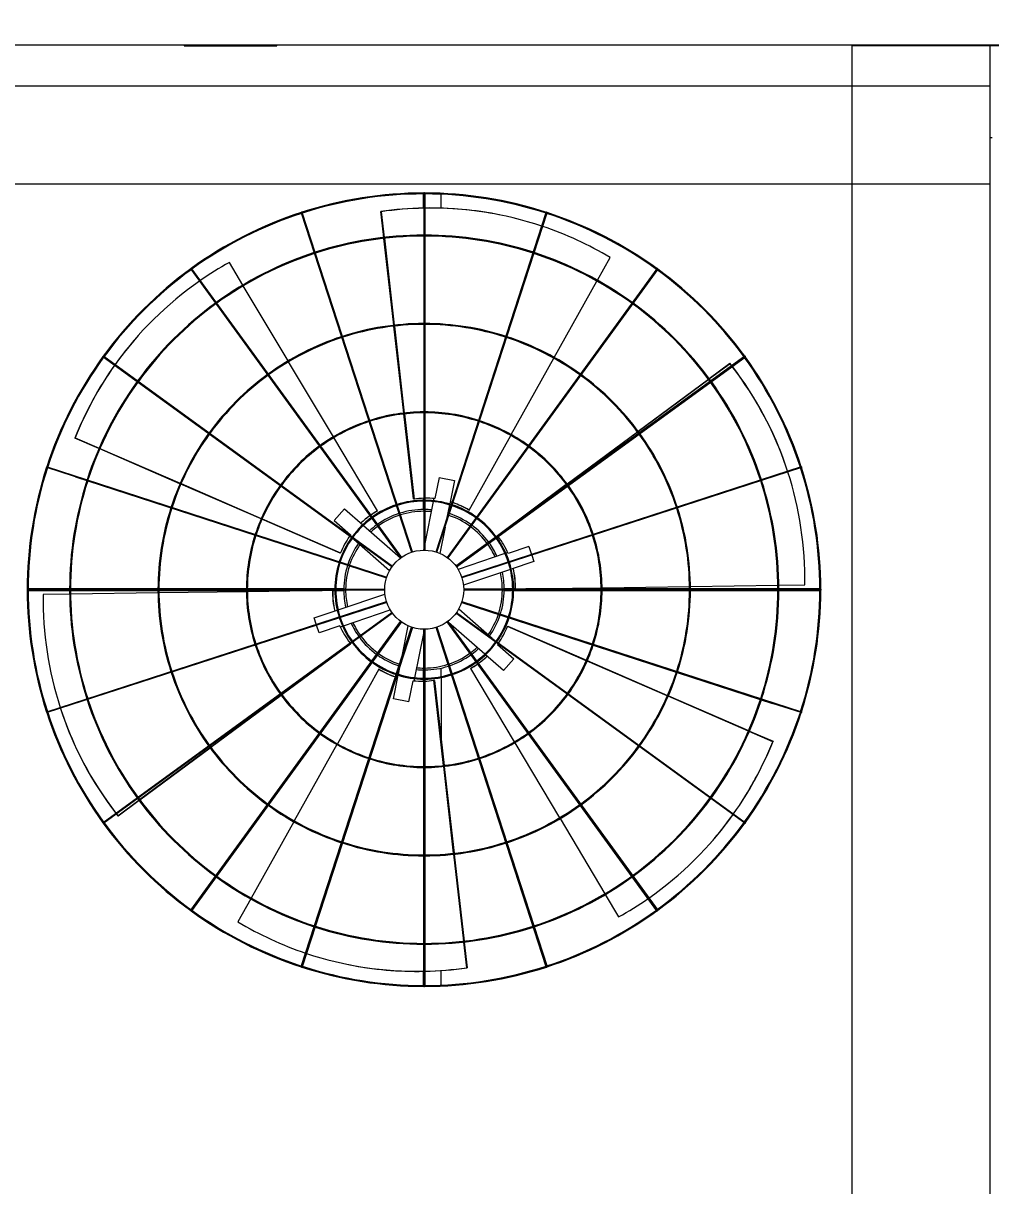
# Model space of a CAD drawing. Header units: millimetres. Extents: x -312439 to 477422, y -331570 to 212570.
# Drawn here: x 345914 to 346958, y 206841 to 208096 of the extents above; entities that cross this region are included whole.
import ezdxf

# ---------------------------------------------------------------- set-up
doc = ezdxf.new("R2010")
doc.units = ezdxf.units.MM
doc.layers.add("MS-110TR'S", color=3, linetype='Continuous', lineweight=5)
doc.styles.add('ROMAND', font='ROMAND.SHX')
doc.dimstyles.new('1-50 (MILIMETRO)', dxfattribs={"dimscale": 0, "dimtxt": 125, "dimasz": 125, "dimexe": 100, "dimexo": 100, "dimgap": 50, "dimtad": 0, "dimdec": 0, "dimzin": 0, "dimdsep": 46, "dimtxsty": 'ROMAND', "dimcen": -390, "dimclrd": 1, "dimclre": 1, "dimclrt": 3, "dimadec": 0, "dimazin": 0, "dimtfac": 1, "dimtdec": 0, "dimtix": 1, "dimtmove": 2, "dimatfit": 2, "dimfxl": 1, "dimtvp": 1, "dimtolj": 1, "dimtzin": 0, "dimarcsym": 0})

# ---------------------------------------------------------------- blocks, each defined once
blk = doc.blocks.new('*D7')
at = {"color": 1, "lineweight": -2, "transparency": 16777216}
for p, q in [((342257, 208172.2), (342257, 208749)), ((346957.4, 208172.2), (346957.4, 208749)), ((342382, 208649), (346832.4, 208649))]:
    blk.add_line(p, q, dxfattribs=at)
at = {"color": 1, "transparency": 16777216}
for points in [[(342382, 208669.9), (342382, 208628.2), (342257, 208649)], [(346832.4, 208669.9), (346832.4, 208628.2), (346957.4, 208649)]]:
    blk.add_solid(points, dxfattribs=at)
at = {"layer": 'Defpoints', "color": 0, "transparency": 16777216}
for p in [(346957.4, 208649), (342257, 208072.2), (346957.4, 208072.2)]:
    blk.add_point(p, dxfattribs=at)
at = {"color": 3, "transparency": 16777216, "insert": (344607.2, 208774), "char_height": 125, "attachment_point": 5, "style": 'ROMAND'}
blk.add_mtext('\\A1;4700', dxfattribs=at)

msp = doc.modelspace()

# ---------------------------------------------------------------- linework, layer by layer
at = {"layer": "MS-110TR'S", "color": 3, "linetype": 'Continuous', "lineweight": 0}
for p, q in [((342257.014, 208072.197, 0), (351659.752, 208072.197, 0)), ((346087.409, 208072.197, 0), (346087.409, 208071.197, 0)), ((346087.409, 208071.197, 0), (346187.409, 208071.197, 0)), ((346187.409, 208071.197, 0), (346187.409, 208072.197, 0)), ((347108.383, 208071.197, 0), (346808.383, 208071.197, 0)), ((346808.383, 205786.197, 0), (346808.383, 208071.197, 0)), ((346858.383, 208072.197, 0), (346858.383, 208071.197, 0)), ((346957.383, 205786.197, 0), (346957.383, 208072.197, 0)), ((342258.014, 208028.197, 0), (346957.383, 208028.197, 0)), ((346957.383, 207972.197, 0), (346959.383, 207972.197, 0)), ((342257.014, 207922.197, 0), (346957.383, 207922.197, 0)), ((346345.287, 207911.434, 0), (346345.287, 207896.157, 0)), ((346346.037, 207912.185, 0), (346346.037, 207526.933, 0)), ((346347.037, 207912.185, 0), (346347.037, 207526.933, 0)), ((346347.287, 207896.196, 0), (346347.287, 207911.434, 0)), ((346364.656, 207896.086, 0), (346364.656, 207911.04, 0)), ((346213.83, 207891.087, 0), (346332.88, 207524.691, 0)), ((346333.831, 207525, 0), (346214.781, 207891.396, 0)), ((346299.607, 207892.372, 0), (346300.201, 207892.253, 0)), ((346302.799, 207864.468, 0), (346299.607, 207892.372, 0)), ((346300.201, 207892.253, 0), (346303.372, 207864.534, 0)), ((346359.243, 207525, 0), (346478.292, 207891.396, 0)), ((346360.194, 207524.691, 0), (346479.243, 207891.087, 0)), ((346427.938, 207888.822, 0), (346427.344, 207888.941, 0)), ((346313.64, 207769.689, 0), (346302.913, 207863.475, 0)), ((346303.486, 207863.54, 0), (346314.213, 207769.755, 0)), ((346533.431, 207818.236, 0), (346547.142, 207842.789, 0)), ((346094.614, 207830.168, 0), (346321.06, 207518.493, 0)), ((346095.423, 207830.756, 0), (346321.869, 207519.08, 0)), ((346150.77, 207813.114, 0), (346136.234, 207837.479, 0)), ((346597.65, 207830.756, 0), (346371.205, 207519.08, 0)), ((346598.459, 207830.168, 0), (346372.014, 207518.493, 0)), ((346486.921, 207734.945, 0), (346532.944, 207817.363, 0)), ((346199.647, 207731.19, 0), (346151.283, 207812.255, 0)), ((346324.481, 207674.911, 0), (346313.754, 207768.696, 0)), ((346314.327, 207768.761, 0), (346325.054, 207674.976, 0)), ((346036.766, 207757.262, 0), (346036.366, 207756.807, 0)), ((346311.733, 207508.945, 0), (346000.058, 207735.391, 0)), ((346000.646, 207736.2, 0), (346312.321, 207509.754, 0)), ((346248.524, 207649.265, 0), (346200.16, 207730.331, 0)), ((346692.428, 207736.2, 0), (346380.752, 207509.754, 0)), ((346381.34, 207508.945, 0), (346693.015, 207735.391, 0)), ((346440.411, 207651.654, 0), (346486.434, 207734.072, 0)), ((346653.982, 207712.171, 0), (346676.368, 207728.75, 0)), ((346676.562, 207728.176, 0), (346654.325, 207711.707, 0)), ((346676.368, 207728.75, 0), (346676.562, 207728.176, 0)), ((346577.322, 207655.393, 0), (346653.178, 207711.575, 0)), ((346653.522, 207711.112, 0), (346577.665, 207654.929, 0)), ((346335.085, 207582.205, 0), (346324.595, 207673.917, 0)), ((346325.168, 207673.983, 0), (346335.68, 207582.086, 0)), ((346500.662, 207598.615, 0), (346576.518, 207654.797, 0)), ((346576.861, 207654.334, 0), (346501.005, 207598.151, 0)), ((345969.526, 207647.899, 0), (345969.927, 207648.354, 0)), ((345995.472, 207636.631, 0), (345969.526, 207647.899, 0)), ((345969.927, 207648.354, 0), (345995.702, 207637.16, 0)), ((346296.186, 207569.378, 0), (346249.037, 207648.407, 0)), ((346394.936, 207570.216, 0), (346439.924, 207650.781, 0)), ((346082.973, 207598.631, 0), (345996.389, 207636.233, 0)), ((345996.619, 207636.762, 0), (346083.204, 207599.159, 0)), ((346305.814, 207496.983, 0), (345939.418, 207616.032, 0)), ((345939.727, 207616.984, 0), (346306.123, 207497.934, 0)), ((346753.347, 207616.984, 0), (346386.95, 207497.934, 0)), ((346753.656, 207616.032, 0), (346387.259, 207496.983, 0)), ((346737.459, 207615.837, 0), (346737.265, 207616.412, 0)), ((345970.247, 207606.015, 0), (346305.814, 207496.983, 0)), ((346362.629, 207605.481, 0), (346358.031, 207582.526, 0)), ((346362.629, 207605.481, 0), (346379.108, 207602.18, 0)), ((346379.108, 207602.18, 0), (346374.022, 207576.789, 0)), ((346170.475, 207560.63, 0), (346083.891, 207598.232, 0)), ((346084.121, 207598.761, 0), (346170.705, 207561.159, 0)), ((346425.494, 207542.942, 0), (346499.858, 207598.019, 0)), ((346500.201, 207597.556, 0), (346428.123, 207544.171, 0)), ((346335.085, 207582.205, 0), (346335.68, 207582.086, 0)), ((346345.287, 207582.954, 0), (346345.287, 207580.778, 0)), ((346345.287, 207579.777, 0), (346345.287, 207570.85, 0)), ((346356.117, 207579.304, 0), (346347.037, 207533.974, 0)), ((346347.287, 207580.783, 0), (346347.287, 207583.006, 0)), ((346347.287, 207570.85, 0), (346347.287, 207579.783, 0)), ((346356.786, 207582.647, 0), (346356.314, 207580.289, 0)), ((346249.492, 207559.032, 0), (346260.59, 207571.653, 0)), ((346260.59, 207571.653, 0), (346280.22, 207554.392, 0)), ((346295.786, 207568.923, 0), (346296.186, 207569.378, 0)), ((346345.287, 207570.85, 0), (346346.037, 207570.85, 0)), ((346347.037, 207570.85, 0), (346347.287, 207570.85, 0)), ((346373.825, 207575.804, 0), (346370.731, 207560.357, 0)), ((346394.342, 207570.335, 0), (346394.936, 207570.216, 0)), ((346255.878, 207523.54, 0), (346171.392, 207560.232, 0)), ((346171.622, 207560.76, 0), (346256.278, 207523.996, 0)), ((346249.492, 207559.032, 0), (346267.073, 207543.572, 0)), ((346280.974, 207553.728, 0), (346321.051, 207518.487, 0)), ((346369.041, 207551.919, 0), (346363.345, 207523.485, 0)), ((346425.494, 207542.942, 0), (346425.679, 207542.395, 0)), ((346270.493, 207538.908, 0), (346309.185, 207504.884, 0)), ((346346.037, 207528.982, 0), (346345.625, 207526.926, 0)), ((346459.424, 207530.726, 0), (346437.245, 207523.231, 0)), ((346459.424, 207530.726, 0), (346462.239, 207522.397, 0)), ((346255.878, 207523.54, 0), (346256.278, 207523.996, 0)), ((346433.69, 207523.343, 0), (346383.103, 207506.247, 0)), ((346436.728, 207524.369, 0), (346434.642, 207523.664, 0)), ((346464.805, 207514.804, 0), (346440.435, 207506.569, 0)), ((346462.559, 207521.449, 0), (346464.805, 207514.804, 0)), ((346439.484, 207506.247, 0), (346388.916, 207489.157, 0)), ((346633.817, 207487.82, 0), (346728.204, 207489.172, 0)), ((346729.204, 207489.187, 0), (346757.195, 207489.588, 0)), ((345918.629, 207484.777, 0), (346303.881, 207484.777, 0)), ((346303.881, 207483.777, 0), (345918.629, 207483.777, 0)), ((345963.84, 207485.277, 0), (345919.13, 207485.277, 0)), ((345919.13, 207483.277, 0), (345963.84, 207483.277, 0)), ((345963.87, 207479.375, 0), (345935.379, 207478.967, 0)), ((346059.237, 207485.277, 0), (345964.84, 207485.277, 0)), ((345964.84, 207483.277, 0), (346059.237, 207483.277, 0)), ((346059.257, 207480.742, 0), (345964.87, 207479.389, 0)), ((346154.634, 207485.277, 0), (346060.237, 207485.277, 0)), ((346060.237, 207483.277, 0), (346154.634, 207483.277, 0)), ((346154.644, 207482.108, 0), (346060.257, 207480.756, 0)), ((346250.033, 207485.277, 0), (346155.634, 207485.277, 0)), ((346155.634, 207483.277, 0), (346236.229, 207483.277, 0)), ((346247.536, 207483.439, 0), (346155.644, 207482.123, 0)), ((346247.73, 207482.865, 0), (346247.536, 207483.439, 0)), ((346247.591, 207483.277, 0), (346250.033, 207483.277, 0)), ((346259.714, 207485.277, 0), (346251.034, 207485.277, 0)), ((346251.034, 207483.277, 0), (346259.714, 207483.277, 0)), ((346253.553, 207462.464, 0), (346304.14, 207479.56, 0)), ((346259.714, 207484.777, 0), (346259.714, 207485.277, 0)), ((346259.714, 207483.277, 0), (346259.714, 207483.777, 0)), ((346774.445, 207484.777, 0), (346389.193, 207484.777, 0)), ((346774.445, 207483.777, 0), (346389.193, 207483.777, 0)), ((346442.04, 207485.277, 0), (346432.859, 207485.277, 0)), ((346432.859, 207485.277, 0), (346432.859, 207484.777, 0)), ((346432.859, 207483.777, 0), (346432.859, 207483.277, 0)), ((346432.859, 207483.277, 0), (346442.04, 207483.277, 0)), ((346444.982, 207485.277, 0), (346443.04, 207485.277, 0)), ((346443.04, 207483.277, 0), (346537.439, 207483.277, 0)), ((346444.843, 207485.689, 0), (346445.037, 207485.115, 0)), ((346445.037, 207485.115, 0), (346537.43, 207486.439, 0)), ((346537.439, 207485.277, 0), (346456.345, 207485.277, 0)), ((346538.429, 207486.453, 0), (346632.817, 207487.806, 0)), ((346632.837, 207485.277, 0), (346538.439, 207485.277, 0)), ((346538.439, 207483.277, 0), (346632.837, 207483.277, 0)), ((346728.234, 207485.277, 0), (346633.837, 207485.277, 0)), ((346633.837, 207483.277, 0), (346728.234, 207483.277, 0)), ((346773.443, 207485.277, 0), (346729.234, 207485.277, 0)), ((346729.234, 207483.277, 0), (346773.443, 207483.277, 0)), ((345939.418, 207352.522, 0), (346305.814, 207471.571, 0)), ((346306.123, 207470.62, 0), (345939.727, 207351.571, 0)), ((346386.95, 207470.62, 0), (346722.517, 207361.588, 0)), ((346387.259, 207471.571, 0), (346753.656, 207352.522, 0)), ((346000.058, 207233.164, 0), (346311.733, 207459.609, 0)), ((346312.321, 207458.8, 0), (346000.646, 207232.355, 0)), ((346227.769, 207453.75, 0), (346252.601, 207462.142, 0)), ((346230.064, 207446.959, 0), (346227.769, 207453.75, 0)), ((346259.318, 207445.358, 0), (346309.886, 207462.448, 0)), ((346692.428, 207232.355, 0), (346380.752, 207458.8, 0)), ((346381.34, 207459.609, 0), (346693.015, 207233.164, 0)), ((346419.704, 207431.736, 0), (346383.724, 207463.375, 0)), ((346094.614, 207138.386, 0), (346321.06, 207450.062, 0)), ((346321.869, 207449.474, 0), (346095.423, 207137.799, 0)), ((346213.83, 207077.467, 0), (346332.88, 207443.864, 0)), ((346333.831, 207443.555, 0), (346214.781, 207077.158, 0)), ((346233.15, 207437.828, 0), (346230.384, 207446.011, 0)), ((346255.329, 207445.324, 0), (346233.15, 207437.828, 0)), ((346255.846, 207444.185, 0), (346258.366, 207445.037, 0)), ((346322.729, 207412.623, 0), (346329.269, 207445.27, 0)), ((346346.037, 207056.369, 0), (346346.037, 207441.621, 0)), ((346347.037, 207441.621, 0), (346347.037, 207056.369, 0)), ((346478.292, 207077.158, 0), (346359.243, 207443.555, 0)), ((346360.194, 207443.864, 0), (346479.243, 207077.467, 0)), ((346597.65, 207137.799, 0), (346371.205, 207449.474, 0)), ((346372.014, 207450.062, 0), (346598.459, 207138.386, 0)), ((346411.857, 207414.599, 0), (346372.871, 207448.881, 0)), ((346436.695, 207445.014, 0), (346436.295, 207444.559, 0)), ((346521.371, 207407.612, 0), (346436.295, 207444.559, 0)), ((346436.695, 207445.014, 0), (346521.602, 207408.14, 0)), ((346336.467, 207389.301, 0), (346346.037, 207437.077, 0)), ((346267.079, 207425.613, 0), (346193.038, 207370.774, 0)), ((346267.079, 207425.613, 0), (346266.993, 207425.868, 0)), ((346431.983, 207396.901, 0), (346412.612, 207413.935, 0)), ((346425.5, 207424.982, 0), (346443.081, 207409.522, 0)), ((346192.696, 207371.239, 0), (346238.693, 207405.306, 0)), ((346318.777, 207392.892, 0), (346321.039, 207404.185, 0)), ((346443.081, 207409.522, 0), (346431.983, 207396.901, 0)), ((346608.873, 207369.611, 0), (346522.289, 207407.213, 0)), ((346522.519, 207407.742, 0), (346609.103, 207370.14, 0)), ((346297.637, 207398.338, 0), (346252.769, 207317.987, 0)), ((346298.232, 207398.219, 0), (346297.637, 207398.338, 0)), ((346313.465, 207366.374, 0), (346318.58, 207391.907, 0)), ((346346.037, 207397.705, 0), (346345.287, 207397.705, 0)), ((346345.287, 207397.705, 0), (346345.287, 207388.777, 0)), ((346347.287, 207397.705, 0), (346347.037, 207397.705, 0)), ((346347.287, 207388.772, 0), (346347.287, 207397.705, 0)), ((346364.656, 207390.503, 0), (346364.656, 207399.67, 0)), ((346364.656, 207389.485, 0), (346364.656, 207323.683, 0)), ((346396.788, 207399.631, 0), (346396.388, 207399.176, 0)), ((346396.388, 207399.176, 0), (346443.667, 207319.929, 0)), ((346329.944, 207363.073, 0), (346334.543, 207386.029, 0)), ((346335.787, 207385.907, 0), (346336.27, 207388.316, 0)), ((346345.287, 207387.777, 0), (346345.287, 207385.548, 0)), ((346347.287, 207385.6, 0), (346347.287, 207387.772, 0)), ((346367.412, 207294.517, 0), (346356.894, 207386.468, 0)), ((346357.488, 207386.349, 0), (346356.894, 207386.468, 0)), ((346357.488, 207386.349, 0), (346367.985, 207294.581, 0)), ((346116.035, 207314.46, 0), (346191.892, 207370.643, 0)), ((346192.235, 207370.179, 0), (346116.378, 207313.996, 0)), ((346329.944, 207363.073, 0), (346313.465, 207366.374, 0)), ((346696.374, 207331.61, 0), (346609.79, 207369.212, 0)), ((346610.021, 207369.741, 0), (346696.605, 207332.139, 0)), ((345955.115, 207352.717, 0), (345955.309, 207352.143, 0)), ((346753.347, 207351.571, 0), (346722.517, 207361.588, 0)), ((346722.647, 207320.2, 0), (346697.292, 207331.212, 0)), ((346697.522, 207331.741, 0), (346723.047, 207320.655, 0)), ((346039.375, 207257.682, 0), (346115.232, 207313.865, 0)), ((346115.574, 207313.401, 0), (346039.718, 207257.218, 0)), ((346252.282, 207317.114, 0), (346206.259, 207234.696, 0)), ((346444.18, 207319.07, 0), (346492.545, 207238.004, 0)), ((346723.047, 207320.655, 0), (346722.647, 207320.2, 0)), ((346378.253, 207199.738, 0), (346367.525, 207293.523, 0)), ((346368.099, 207293.587, 0), (346378.826, 207199.802, 0)), ((346016.012, 207240.378, 0), (346038.571, 207257.087, 0)), ((346038.914, 207256.623, 0), (346016.206, 207239.804, 0)), ((346016.206, 207239.804, 0), (346016.012, 207240.378, 0)), ((346205.771, 207233.823, 0), (346159.749, 207151.405, 0)), ((346493.057, 207237.146, 0), (346541.422, 207156.08, 0)), ((346655.807, 207211.292, 0), (346656.208, 207211.747, 0)), ((346389.094, 207104.959, 0), (346378.367, 207198.744, 0)), ((346378.94, 207198.809, 0), (346389.667, 207105.023, 0)), ((346159.261, 207150.532, 0), (346145.432, 207125.765, 0)), ((346541.934, 207155.221, 0), (346556.34, 207131.076, 0)), ((346392.372, 207076.301, 0), (346389.208, 207103.965, 0)), ((346389.781, 207104.03, 0), (346392.966, 207076.182, 0)), ((346264.635, 207079.732, 0), (346265.229, 207079.613, 0)), ((346392.966, 207076.182, 0), (346392.372, 207076.301, 0)), ((346345.287, 207072.359, 0), (346345.287, 207057.121, 0)), ((346347.287, 207057.121, 0), (346347.287, 207072.398, 0)), ((346364.656, 207057.515, 0), (346364.656, 207073.181, 0))]:
    msp.add_line(p, q, dxfattribs=at)
msp.add_circle((346346.537, 207484.277, 0), 42.659, dxfattribs=at)
for centre, radius, start, end in [((346346.287, 207484.277, 0), 428.158, 90.024494, 107.917544), ((346346.287, 207484.277, 0), 427.158, 90.033533, 107.901042), ((346346.537, 207912.185, 0), 0.5, 0, 180), ((346346.287, 207484.277, 0), 428.158, 72.030975, 89.908558), ((346346.287, 207484.277, 0), 427.158, 72.035174, 89.899401), ((346346.287, 207484.277, 0), 428.158, 108.018773, 125.932197), ((346346.287, 207484.277, 0), 427.158, 108.035174, 125.905805), ((346214.306, 207891.242, 0), 0.5, 18, 198), ((346478.768, 207891.242, 0), 0.5, 342, 162), ((346346.287, 207484.277, 0), 427.158, 54.039937, 71.901042), ((346346.287, 207484.277, 0), 428.158, 54.03841, 71.905364), ((346346.537, 207484.277, 0), 382.698, 90.074858, 107.925142), ((346346.537, 207484.277, 0), 381.698, 90.075054, 107.924946), ((346346.537, 207484.277, 0), 382.698, 72.074858, 89.925142), ((346346.537, 207484.277, 0), 381.698, 72.075054, 89.924946), ((346346.537, 207484.277, 0), 382.698, 108.074858, 125.925142), ((346346.537, 207484.277, 0), 381.698, 108.075054, 125.924946), ((346346.537, 207484.277, 0), 381.698, 54.075054, 71.924946), ((346346.537, 207484.277, 0), 382.698, 54.074858, 71.925142), ((346346.287, 207484.277, 0), 428.158, 126.013622, 143.951759), ((346346.287, 207484.277, 0), 427.158, 126.039937, 143.913223), ((346095.019, 207830.462, 0), 0.5, 36, 216), ((346598.055, 207830.462, 0), 0.5, 324, 144), ((346346.287, 207484.277, 0), 427.158, 36.047356, 53.905805), ((346346.287, 207484.277, 0), 428.158, 36.046941, 53.907446), ((346346.537, 207484.277, 0), 382.698, 126.074858, 143.925142), ((346346.537, 207484.277, 0), 381.698, 126.075054, 143.924946), ((346346.537, 207484.277, 0), 381.698, 36.075054, 53.924946), ((346346.537, 207484.277, 0), 382.698, 36.074858, 53.925142), ((346346.537, 207484.277, 0), 287.302, 90.099714, 107.900286), ((346346.537, 207484.277, 0), 286.302, 90.100062, 107.899938), ((346346.537, 207484.277, 0), 287.302, 72.099714, 89.900286), ((346346.537, 207484.277, 0), 286.302, 72.100062, 89.899938), ((346346.537, 207484.277, 0), 287.302, 108.099714, 125.900286), ((346346.537, 207484.277, 0), 286.302, 108.100062, 125.899938), ((346346.537, 207484.277, 0), 286.302, 54.100062, 71.899938), ((346346.537, 207484.277, 0), 287.302, 54.099714, 71.900286), ((346346.287, 207484.277, 0), 428.158, 144.008871, 161.974926), ((346346.287, 207484.277, 0), 427.158, 144.047356, 161.922571), ((346000.352, 207735.795, 0), 0.5, 54, 234), ((346346.287, 207484.277, 0), 427.158, 18.056704, 35.913223), ((346692.721, 207735.795, 0), 0.5, 306, 126), ((346346.287, 207484.277, 0), 428.158, 18.056552, 35.913726), ((346346.537, 207484.277, 0), 287.302, 126.099714, 143.900286), ((346346.537, 207484.277, 0), 286.302, 126.100062, 143.899938), ((346346.537, 207484.277, 0), 286.302, 36.100062, 53.899938), ((346346.537, 207484.277, 0), 287.302, 36.099714, 53.900286), ((346346.537, 207484.277, 0), 382.698, 144.074858, 161.925142), ((346346.537, 207484.277, 0), 381.698, 144.075054, 161.924946), ((346346.537, 207484.277, 0), 381.698, 18.075054, 35.924946), ((346346.537, 207484.277, 0), 382.698, 18.074858, 35.925142), ((346346.537, 207484.277, 0), 191.905, 108.149282, 125.850718), ((346346.537, 207484.277, 0), 190.905, 108.150064, 125.849936), ((346346.537, 207484.277, 0), 191.905, 90.149282, 107.850718), ((346346.537, 207484.277, 0), 190.905, 90.150064, 107.849936), ((346346.537, 207484.277, 0), 191.905, 72.149282, 89.850718), ((346346.537, 207484.277, 0), 190.905, 72.150064, 89.849936), ((346346.537, 207484.277, 0), 190.905, 54.150064, 71.849936), ((346346.537, 207484.277, 0), 191.905, 54.149282, 71.850718), ((346346.537, 207484.277, 0), 287.302, 144.099714, 161.900286), ((346346.537, 207484.277, 0), 286.302, 144.100062, 161.899938), ((346346.537, 207484.277, 0), 286.302, 18.100062, 35.899938), ((346346.537, 207484.277, 0), 287.302, 18.099714, 35.900286), ((346346.537, 207484.277, 0), 191.905, 126.149282, 143.850718), ((346346.537, 207484.277, 0), 190.905, 126.150064, 143.849936), ((346346.537, 207484.277, 0), 190.905, 36.150064, 53.849936), ((346346.537, 207484.277, 0), 191.905, 36.149282, 53.850718), ((346346.287, 207484.277, 0), 428.158, 162.004374, 197.995626), ((346346.287, 207484.277, 0), 427.158, 162.056704, 179.932934), ((345939.572, 207616.508, 0), 0.5, 72, 252), ((346346.287, 207484.277, 0), 427.158, 0.067066, 17.922571), ((346753.501, 207616.508, 0), 0.5, 288, 108), ((346346.287, 207484.277, 0), 428.158, 0.06691, 17.922771), ((346346.537, 207484.277, 0), 382.698, 162.074858, 179.925142), ((346346.537, 207484.277, 0), 381.698, 162.075054, 179.924946), ((346346.537, 207484.277, 0), 381.698, 0.075054, 17.924946), ((346346.537, 207484.277, 0), 382.698, 0.074858, 17.925142), ((346346.537, 207484.277, 0), 191.905, 144.149282, 161.850718), ((346346.537, 207484.277, 0), 190.905, 144.150064, 161.849936), ((346346.537, 207484.277, 0), 190.905, 18.150064, 35.849936), ((346346.537, 207484.277, 0), 191.905, 18.149282, 35.850718), ((346346.537, 207484.277, 0), 96.508, 90.296845, 107.703155), ((346346.537, 207484.277, 0), 95.508, 90.299953, 107.700047), ((346346.537, 207484.277, 0), 96.508, 72.296845, 89.703155), ((346346.537, 207484.277, 0), 95.508, 72.299953, 89.700047), ((346346.537, 207484.277, 0), 287.302, 162.099714, 179.900286), ((346346.537, 207484.277, 0), 286.302, 162.100062, 179.899938), ((346346.537, 207484.277, 0), 96.508, 108.296845, 125.703155), ((346346.537, 207484.277, 0), 95.508, 108.299953, 125.700047), ((346346.287, 207484.277, 0), 86.578, 108.173543, 125.535257), ((346346.287, 207484.277, 0), 84.578, 108.177647, 125.524267), ((346346.287, 207484.277, 0), 86.578, 90.165445, 107.511756), ((346346.287, 207484.277, 0), 84.578, 90.169358, 107.500211), ((346346.287, 207484.277, 0), 86.578, 84.656808, 89.503658), ((346346.287, 207484.277, 0), 84.578, 84.798838, 89.491921), ((346346.287, 207484.277, 0), 84.578, 72.177647, 72.547384), ((346346.287, 207484.277, 0), 86.578, 72.173543, 72.689414), ((346346.287, 207484.277, 0), 84.578, 54.201702, 71.500211), ((346346.287, 207484.277, 0), 86.578, 54.197043, 71.511756), ((346346.537, 207484.277, 0), 95.508, 54.299953, 71.700047), ((346346.537, 207484.277, 0), 96.508, 54.296845, 71.703155), ((346346.537, 207484.277, 0), 286.302, 0.100062, 17.899938), ((346346.537, 207484.277, 0), 287.302, 0.099714, 17.900286), ((346346.537, 207484.277, 0), 96.508, 126.296845, 143.703155), ((346346.537, 207484.277, 0), 95.508, 126.299953, 143.700047), ((346346.287, 207484.277, 0), 86.578, 126.197043, 132.689414), ((346346.287, 207484.277, 0), 84.578, 126.201702, 132.547384), ((346346.287, 207484.277, 0), 84.578, 36.23917, 53.524267), ((346346.287, 207484.277, 0), 86.578, 36.233645, 53.535257), ((346346.537, 207484.277, 0), 95.508, 36.299953, 53.700047), ((346346.537, 207484.277, 0), 96.508, 36.296845, 53.703155), ((346346.537, 207484.277, 0), 191.905, 162.149282, 179.850718), ((346346.537, 207484.277, 0), 190.905, 162.150064, 179.849936), ((346346.537, 207484.277, 0), 96.508, 144.296845, 161.703155), ((346346.537, 207484.277, 0), 95.508, 144.299953, 161.700047), ((346346.537, 207484.277, 0), 95.508, 18.299953, 35.700047), ((346346.537, 207484.277, 0), 96.508, 18.296845, 35.703155), ((346346.537, 207484.277, 0), 190.905, 0.150064, 17.849936), ((346346.537, 207484.277, 0), 191.905, 0.149282, 17.850718), ((346346.287, 207484.277, 0), 86.578, 144.656808, 161.617982), ((346346.287, 207484.277, 0), 84.578, 144.798838, 161.608948), ((346346.287, 207484.277, 0), 84.578, 24.798838, 35.561735), ((346346.287, 207484.277, 0), 86.578, 24.656808, 35.57186), ((346346.537, 207484.277, 0), 96.508, 162.296845, 179.703155), ((346346.537, 207484.277, 0), 95.508, 162.299953, 179.700047), ((346346.287, 207484.277, 0), 86.578, 162.279766, 179.669108), ((346346.287, 207484.277, 0), 84.578, 162.286382, 179.661283), ((346346.287, 207484.277, 0), 84.578, 0.338717, 12.547384), ((346346.287, 207484.277, 0), 86.578, 0.330892, 12.689414), ((346346.537, 207484.277, 0), 95.508, 0.299953, 17.700047), ((346346.537, 207484.277, 0), 96.508, 0.296845, 17.703155), ((345918.629, 207484.277, 0), 0.5, 90, 270), ((346346.287, 207484.277, 0), 427.158, 180.067066, 197.943296), ((346346.537, 207484.277, 0), 382.698, 180.074858, 197.925142), ((346346.537, 207484.277, 0), 381.698, 180.075054, 197.924946), ((346346.537, 207484.277, 0), 287.302, 180.099714, 197.900286), ((346346.537, 207484.277, 0), 286.302, 180.100062, 197.899938), ((346346.537, 207484.277, 0), 191.905, 180.149282, 197.850718), ((346346.537, 207484.277, 0), 190.905, 180.150064, 197.849936), ((346346.537, 207484.277, 0), 96.508, 180.296845, 197.703155), ((346346.537, 207484.277, 0), 95.508, 180.299953, 197.700047), ((346346.287, 207484.277, 0), 86.578, 180.330892, 192.689414), ((346346.287, 207484.277, 0), 84.578, 180.338717, 192.547384), ((346346.287, 207484.277, 0), 84.578, 342.391052, 359.661283), ((346346.287, 207484.277, 0), 86.578, 342.382018, 359.669108), ((346346.537, 207484.277, 0), 95.508, 342.299953, 359.700047), ((346346.537, 207484.277, 0), 96.508, 342.296845, 359.703155), ((346346.537, 207484.277, 0), 190.905, 342.150064, 359.849936), ((346346.537, 207484.277, 0), 191.905, 342.149282, 359.850718), ((346346.537, 207484.277, 0), 286.302, 342.100062, 359.899938), ((346346.537, 207484.277, 0), 287.302, 342.099714, 359.900286), ((346346.537, 207484.277, 0), 381.698, 342.075054, 359.924946), ((346346.537, 207484.277, 0), 382.698, 342.074858, 359.925142), ((346346.287, 207484.277, 0), 427.158, 342.077429, 359.932934), ((346346.287, 207484.277, 0), 428.158, 342.077229, 359.93309), ((346774.445, 207484.277, 0), 0.5, 270, 90), ((346346.537, 207484.277, 0), 96.508, 198.296845, 215.703155), ((346346.537, 207484.277, 0), 95.508, 198.299953, 215.700047), ((346346.287, 207484.277, 0), 84.578, 324.798838, 341.713618), ((346346.287, 207484.277, 0), 86.578, 324.656808, 341.720234), ((346346.537, 207484.277, 0), 95.508, 324.299953, 341.700047), ((346346.537, 207484.277, 0), 96.508, 324.296845, 341.703155), ((346346.287, 207484.277, 0), 86.578, 204.656808, 215.766355), ((346346.287, 207484.277, 0), 84.578, 204.798838, 215.76083), ((346346.537, 207484.277, 0), 96.508, 216.296845, 233.703155), ((346346.537, 207484.277, 0), 95.508, 216.299953, 233.700047), ((346346.287, 207484.277, 0), 86.578, 216.42814, 233.802957), ((346346.287, 207484.277, 0), 84.578, 216.438265, 233.798298), ((346346.537, 207484.277, 0), 95.508, 306.299953, 323.700047), ((346346.537, 207484.277, 0), 96.508, 306.296845, 323.703155), ((346346.537, 207484.277, 0), 191.905, 198.149282, 215.850718), ((346346.537, 207484.277, 0), 190.905, 198.150064, 215.849936), ((346346.287, 207484.277, 0), 86.578, 234.464743, 251.826457), ((346346.287, 207484.277, 0), 84.578, 234.475733, 251.822353), ((346346.287, 207484.277, 0), 84.578, 288.499789, 305.798298), ((346346.287, 207484.277, 0), 86.578, 288.488244, 305.802957), ((346346.287, 207484.277, 0), 84.578, 306.475733, 312.547384), ((346346.287, 207484.277, 0), 86.578, 306.464743, 312.689414), ((346346.537, 207484.277, 0), 190.905, 324.150064, 341.849936), ((346346.537, 207484.277, 0), 191.905, 324.149282, 341.850718), ((346346.537, 207484.277, 0), 96.508, 234.296845, 251.703155), ((346346.537, 207484.277, 0), 95.508, 234.299953, 251.700047), ((346346.287, 207484.277, 0), 86.578, 252.488244, 252.689414), ((346346.287, 207484.277, 0), 84.578, 252.499789, 252.547384), ((346346.287, 207484.277, 0), 84.578, 270.508079, 287.822353), ((346346.287, 207484.277, 0), 86.578, 270.496342, 287.826457), ((346346.537, 207484.277, 0), 95.508, 288.299953, 305.700047), ((346346.537, 207484.277, 0), 96.508, 288.296845, 305.703155), ((346346.537, 207484.277, 0), 287.302, 198.099714, 215.900286), ((346346.537, 207484.277, 0), 286.302, 198.100062, 215.899938), ((346346.537, 207484.277, 0), 96.508, 252.296845, 269.703155), ((346346.537, 207484.277, 0), 95.508, 252.299953, 269.700047), ((346346.287, 207484.277, 0), 86.578, 264.656808, 269.834555), ((346346.287, 207484.277, 0), 84.578, 264.798838, 269.830642), ((346346.537, 207484.277, 0), 95.508, 270.299953, 287.700047), ((346346.537, 207484.277, 0), 96.508, 270.296845, 287.703155), ((346346.537, 207484.277, 0), 286.302, 324.100062, 341.899938), ((346346.537, 207484.277, 0), 287.302, 324.099714, 341.900286), ((346346.537, 207484.277, 0), 382.698, 198.074858, 215.925142), ((346346.537, 207484.277, 0), 381.698, 198.075054, 215.924946), ((346346.537, 207484.277, 0), 191.905, 216.149282, 233.850718), ((346346.537, 207484.277, 0), 190.905, 216.150064, 233.849936), ((346346.537, 207484.277, 0), 190.905, 306.150064, 323.849936), ((346346.537, 207484.277, 0), 191.905, 306.149282, 323.850718), ((346346.537, 207484.277, 0), 381.698, 324.075054, 341.924946), ((346346.537, 207484.277, 0), 382.698, 324.074858, 341.925142), ((345939.572, 207352.046, 0), 0.5, 108, 288), ((346346.287, 207484.277, 0), 428.158, 198.025074, 215.991129), ((346346.287, 207484.277, 0), 427.158, 198.077429, 215.952644), ((346346.287, 207484.277, 0), 427.158, 324.086777, 341.943296), ((346346.287, 207484.277, 0), 428.158, 324.086274, 341.943448), ((346753.501, 207352.046, 0), 0.5, 252, 72), ((346346.537, 207484.277, 0), 191.905, 234.149282, 251.850718), ((346346.537, 207484.277, 0), 190.905, 234.150064, 251.849936), ((346346.537, 207484.277, 0), 190.905, 288.150064, 305.849936), ((346346.537, 207484.277, 0), 191.905, 288.149282, 305.850718), ((346346.537, 207484.277, 0), 287.302, 216.099714, 233.900286), ((346346.537, 207484.277, 0), 286.302, 216.100062, 233.899938), ((346346.537, 207484.277, 0), 286.302, 306.100062, 323.899938), ((346346.537, 207484.277, 0), 287.302, 306.099714, 323.900286), ((346346.537, 207484.277, 0), 191.905, 252.149282, 269.850718), ((346346.537, 207484.277, 0), 190.905, 252.150064, 269.849936), ((346346.537, 207484.277, 0), 190.905, 270.150064, 287.849936), ((346346.537, 207484.277, 0), 191.905, 270.149282, 287.850718), ((346346.537, 207484.277, 0), 382.698, 216.074858, 233.925142), ((346346.537, 207484.277, 0), 381.698, 216.075054, 233.924946), ((346346.537, 207484.277, 0), 287.302, 234.099714, 251.900286), ((346346.537, 207484.277, 0), 286.302, 234.100062, 251.899938), ((346346.537, 207484.277, 0), 286.302, 288.100062, 305.899938), ((346346.537, 207484.277, 0), 287.302, 288.099714, 305.900286), ((346346.537, 207484.277, 0), 381.698, 306.075054, 323.924946), ((346346.537, 207484.277, 0), 382.698, 306.074858, 323.925142), ((346000.352, 207232.759, 0), 0.5, 126, 306), ((346346.287, 207484.277, 0), 428.158, 216.048241, 233.986378), ((346346.287, 207484.277, 0), 427.158, 216.086777, 233.960063), ((346346.287, 207484.277, 0), 427.158, 306.094195, 323.952644), ((346346.287, 207484.277, 0), 428.158, 306.092554, 323.953059), ((346692.721, 207232.759, 0), 0.5, 234, 54), ((346346.537, 207484.277, 0), 287.302, 252.099714, 269.900286), ((346346.537, 207484.277, 0), 286.302, 252.100062, 269.899938), ((346346.537, 207484.277, 0), 286.302, 270.100062, 287.899938), ((346346.537, 207484.277, 0), 287.302, 270.099714, 287.900286), ((346346.537, 207484.277, 0), 381.698, 234.075054, 251.924946), ((346346.537, 207484.277, 0), 381.698, 288.075054, 305.924946), ((346346.537, 207484.277, 0), 382.698, 234.074858, 251.925142), ((346346.537, 207484.277, 0), 382.698, 288.074858, 305.925142), ((346095.019, 207138.093, 0), 0.5, 144, 324), ((346346.287, 207484.277, 0), 428.158, 234.067803, 251.981227), ((346346.287, 207484.277, 0), 427.158, 234.094195, 251.964826), ((346346.287, 207484.277, 0), 427.158, 288.098958, 305.960063), ((346346.287, 207484.277, 0), 428.158, 288.094636, 305.96159), ((346598.055, 207138.093, 0), 0.5, 216, 36), ((346346.537, 207484.277, 0), 382.698, 252.074858, 269.925142), ((346346.537, 207484.277, 0), 381.698, 252.075054, 269.924946), ((346346.537, 207484.277, 0), 381.698, 270.075054, 287.924946), ((346346.537, 207484.277, 0), 382.698, 270.074858, 287.925142), ((346214.306, 207077.313, 0), 0.5, 162, 342), ((346346.287, 207484.277, 0), 428.158, 252.082456, 269.975506), ((346346.287, 207484.277, 0), 427.158, 252.098958, 269.966467), ((346346.287, 207484.277, 0), 428.158, 270.091442, 287.969025), ((346346.287, 207484.277, 0), 427.158, 270.100599, 287.964826), ((346478.768, 207077.313, 0), 0.5, 198, 18), ((346346.537, 207056.369, 0), 0.5, 180, 0)]:
    msp.add_arc(centre, radius, start, end, dxfattribs=at)
for centre, major_axis, start_param, end_param in [((346346.287, 207484.277, 0), (81.057, 404.664), 0.2078073, 0.32590727), ((346346.881, 207484.158, 0), (81.057, 404.664), 0.20931516, 0.32590727), ((346346.881, 207484.158, 0), (81.057, 404.664), 6.16322366, 6.48996283), ((346346.287, 207484.277, 0), (81.057, 404.664), 0, 0.20526967), ((346346.881, 207484.158, 0), (81.057, 404.664), 5.95727804, 6.16068281), ((346346.687, 207484.732, 0), (-309.921, 272.53), 5.95727804, 6.05118317), ((346346.687, 207484.732, 0), (-309.921, 272.53), 6.05371958, 6.38060415), ((346346.287, 207484.277, 0), (-309.921, 272.53), 0, 0.09588536), ((346346.287, 207484.277, 0), (390.978, 132.134), 0.3172674, 0.32590727), ((346346.481, 207483.703, 0), (390.978, 132.134), 0.31873174, 0.32590727), ((346346.287, 207484.277, 0), (-309.921, 272.53), 0.09842683, 0.32590727), ((346346.687, 207484.732, 0), (-309.921, 272.53), 0.09996031, 0.32590727), ((346346.481, 207483.703, 0), (390.978, 132.134), 6.27347339, 6.59938579), ((346346.287, 207484.277, 0), (390.978, 132.134), 0, 0.31473615), ((346346.481, 207483.703, 0), (390.978, 132.134), 5.95727804, 6.27093083), ((346346.881, 207484.158, 0), (19.451, 97.105), 0.21610048, 0.32590727), ((346346.881, 207484.158, 0), (19.451, 97.105), 0.08898637, 0.20552527), ((346346.287, 207484.277, 0), (19.451, 97.105), 6.16380472, 6.18740867), ((346346.881, 207484.158, 0), (19.451, 97.105), 6.17017799, 6.19385728), ((346346.287, 207484.277, 0), (19.451, 97.105), 5.95727804, 6.15321616), ((346346.881, 207484.158, 0), (19.451, 97.105), 5.95727804, 6.15958939), ((346346.687, 207484.732, 0), (-74.37, 65.397), 6.06086145, 6.19385728), ((346346.687, 207484.732, 0), (-74.37, 65.397), 5.95727804, 6.0502913), ((346346.287, 207484.277, 0), (-74.37, 65.397), 5.95727804, 6.04404185), ((346346.287, 207484.277, 0), (-74.37, 65.397), 6.05461193, 6.18740867), ((346346.687, 207484.732, 0), (-74.37, 65.397), 0.10765943, 0.32590727), ((346346.687, 207484.732, 0), (-74.37, 65.397), 0.08898637, 0.09706817), ((346346.481, 207483.703, 0), (93.82, 31.707), 0.08898637, 0.31565174), ((346346.287, 207484.277, 0), (93.82, 31.707), 5.95727804, 6.18740867), ((346346.481, 207483.703, 0), (93.82, 31.707), 5.95727804, 6.19385728), ((346346.093, 207484.851, 0), (-390.978, -132.134), 5.95727804, 6.27132368), ((346346.093, 207484.851, 0), (-93.82, -31.707), 5.95727804, 6.19385728), ((346346.287, 207484.277, 0), (-93.82, -31.707), 5.95727804, 6.18740867), ((346346.093, 207484.851, 0), (-93.82, -31.707), 0.08898637, 0.31875187), ((346345.887, 207483.822, 0), (74.37, -65.397), 0.11077229, 0.32590727), ((346345.887, 207483.822, 0), (74.37, -65.397), 0.08898637, 0.10018082), ((346345.887, 207483.822, 0), (74.37, -65.397), 5.95727804, 6.05456696), ((346346.287, 207484.277, 0), (74.37, -65.397), 5.95727804, 6.04831757), ((346346.287, 207484.277, 0), (74.37, -65.397), 6.05888766, 6.18740867), ((346345.887, 207483.822, 0), (74.37, -65.397), 6.0651374, 6.19385728), ((346345.693, 207484.396, 0), (-19.451, -97.105), 5.95727804, 6.16462452), ((346346.287, 207484.277, 0), (-19.451, -97.105), 5.95727804, 6.15825136), ((346345.693, 207484.396, 0), (-19.451, -97.105), 6.17521346, 6.19385728), ((346346.287, 207484.277, 0), (-19.451, -97.105), 6.16883991, 6.18740867), ((346345.693, 207484.396, 0), (-19.451, -97.105), 0.08898637, 0.21081282), ((346345.693, 207484.396, 0), (-19.451, -97.105), 0.22138839, 0.32590727), ((346346.093, 207484.851, 0), (-390.978, -132.134), 6.27386624, 6.60012971), ((346346.287, 207484.277, 0), (-390.978, -132.134), 0, 0.31548007), ((346345.887, 207483.822, 0), (309.921, -272.53), 0.10070723, 0.32590727), ((346346.287, 207484.277, 0), (309.921, -272.53), 0.09917375, 0.32590727), ((346346.287, 207484.277, 0), (-390.978, -132.134), 0.31801132, 0.32590727), ((346346.093, 207484.851, 0), (-390.978, -132.134), 0.31947566, 0.32590727), ((346345.887, 207483.822, 0), (309.921, -272.53), 6.05474559, 6.38135106), ((346346.287, 207484.277, 0), (309.921, -272.53), 0, 0.09663228), ((346345.887, 207483.822, 0), (309.921, -272.53), 5.95727804, 6.05220917), ((346345.693, 207484.396, 0), (-81.057, -404.664), 5.95727804, 6.16189106), ((346345.693, 207484.396, 0), (-81.057, -404.664), 6.16443191, 6.49123165), ((346346.287, 207484.277, 0), (-81.057, -404.664), 0, 0.20653849), ((346345.693, 207484.396, 0), (-81.057, -404.664), 0.21058398, 0.32590727), ((346346.287, 207484.277, 0), (-81.057, -404.664), 0.20907612, 0.32590727)]:
    msp.add_ellipse(centre, major_axis=major_axis, ratio=0.95299045, start_param=start_param, end_param=end_param, dxfattribs=at)

# ---------------------------------------------------------------- dimensions: what is measured, and where the dimension line sits
dim = msp.add_linear_dim(base=(346957.383, 208649.025, 0), p1=(342257.014, 208072.197, 0), p2=(346957.383, 208072.197, 0), dimstyle='1-50 (MILIMETRO)', override={"dimscale": 1})
dim.commit()
dim.dimension.update_dxf_attribs({"geometry": '*D7', "text_midpoint": (344607.199, 208774.025, 0)})

doc.saveas('drawing.dxf')
